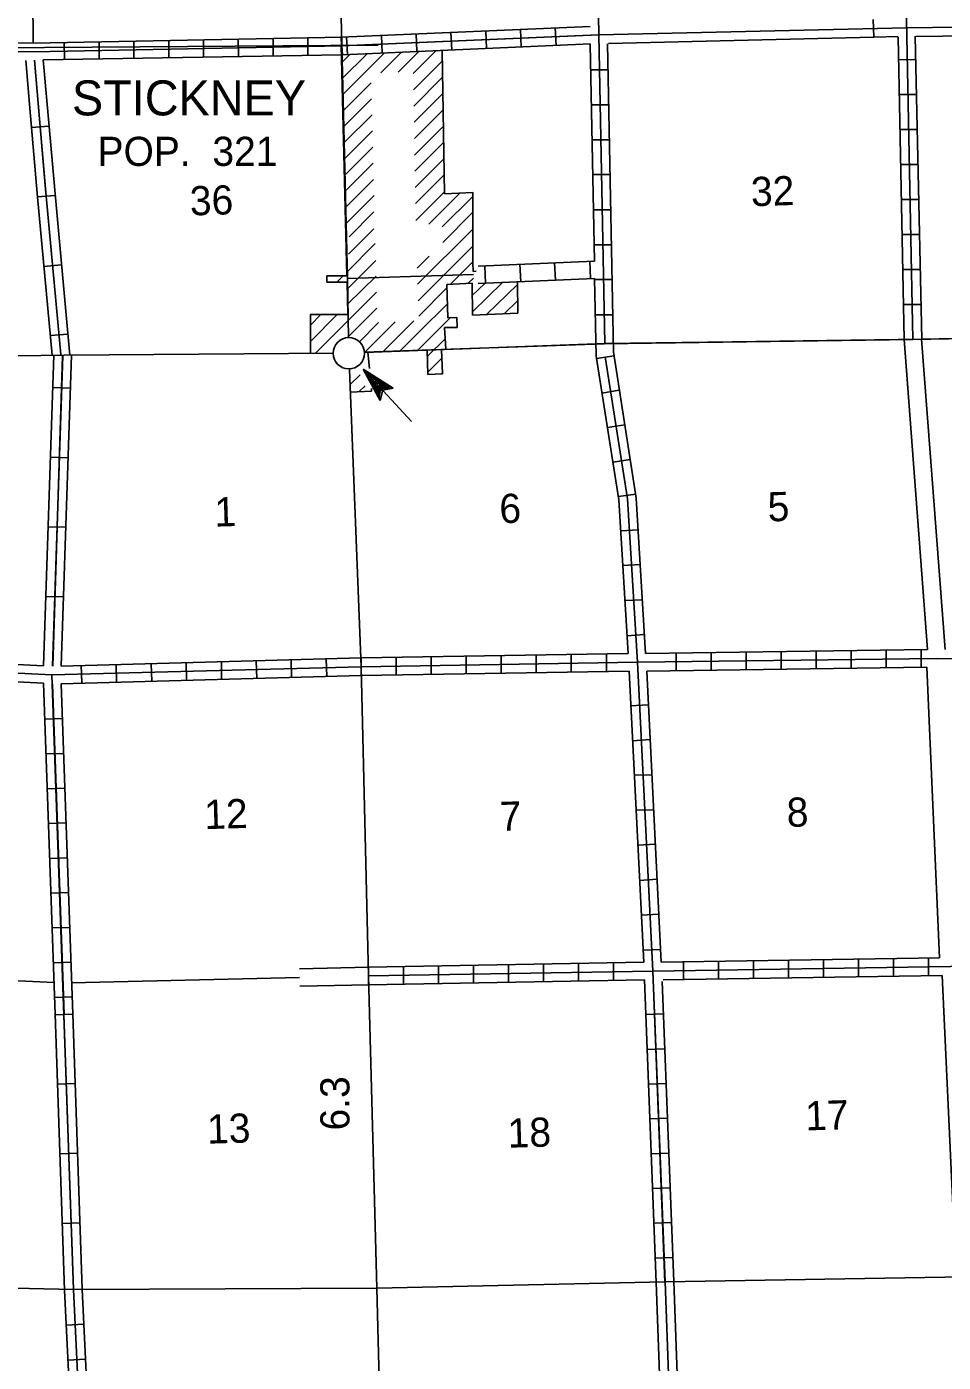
# Model space of a CAD drawing. Extents: x 1557140 to 1961012, y 15613470 to 16163728.
# Drawn here: x 1782978 to 1798691, y 15815995 to 15838886 of the extents above; entities that cross this region are included whole.
import ezdxf

# ---------------------------------------------------------------- set-up
doc = ezdxf.new("R2010")
doc.units = 0
for name, color, linetype in [('L10', 7, 'Continuous'), ('L11', 7, 'Continuous'), ('L13', 7, 'Continuous'), ('L14', 7, 'Continuous'), ('L16', 7, 'Continuous'), ('L28', 7, 'Continuous'), ('L3', 7, 'Continuous'), ('L4', 7, 'Continuous'), ('L8', 7, 'Continuous'), ('L9', 7, 'Continuous')]:
    doc.layers.add(name, color=color, linetype=linetype)

msp = doc.modelspace()

# ---------------------------------------------------------------- linework, layer by layer
at = {"layer": 'L10'}
for points in [[(1798221, 15838717), (1803221, 15838781)], [(1792952, 15838601), (1797501, 15838708)]]:
    msp.add_lwpolyline(points, dxfattribs=at)
at = {"layer": 'L11'}
for p, q in [((1783263, 15838316), (1783329, 15837559)), ((1782963, 15838305), (1783027, 15837559)), ((1798020, 15833527), (1798422, 15828210)), ((1798320, 15833531), (1798722, 15828210)), ((1798411, 15827909), (1798627, 15822925)), ((1787652, 15822739), (1788835, 15822766)), ((1798670, 15822624), (1798913, 15817449)), ((1787659, 15822439), (1788842, 15822466)), ((1793937, 15812799), (1793770, 15817365)), ((1794238, 15812799), (1794071, 15817380))]:
    msp.add_line(p, q, dxfattribs=at)
at = {"layer": 'L13'}
for p, q in [((1782994, 15848934), (1783089, 15838606)), ((1778551, 15822708), (1783448, 15822507)), ((1783738, 15822500), (1787656, 15822589))]:
    msp.add_line(p, q, dxfattribs=at)
at = {"layer": 'L16'}
for p, q in [((1788468, 15834618), (1788367, 15838562)), ((1788382, 15837991), (1788815, 15838424)), ((1788386, 15838278), (1788519, 15838411)), ((1788400, 15837727), (1789111, 15838437)), ((1789051, 15838094), (1789406, 15838450)), ((1789348, 15838109), (1789702, 15838463)), ((1789606, 15838084), (1789998, 15838476)), ((1790099, 15838480), (1790139, 15836019)), ((1789610, 15837805), (1790102, 15838297)), ((1788396, 15837439), (1788883, 15837927)), ((1789615, 15837527), (1790107, 15838019)), ((1788414, 15837175), (1788891, 15837651)), ((1789619, 15837249), (1790111, 15837741)), ((1789624, 15836968), (1790116, 15837460)), ((1788421, 15836899), (1788898, 15837375)), ((1789628, 15836687), (1790116, 15837175)), ((1788417, 15836612), (1788905, 15837100)), ((1788435, 15836347), (1788912, 15836824)), ((1789633, 15836412), (1790125, 15836904)), ((1788427, 15836056), (1788919, 15836548)), ((1789637, 15836131), (1790129, 15836624)), ((1788464, 15835808), (1788926, 15836270)), ((1789642, 15835856), (1790134, 15836348)), ((1789647, 15835562), (1790139, 15836055)), ((1789869, 15835503), (1790406, 15836035)), ((1790139, 15836019), (1790626, 15836047)), ((1790626, 15836047), (1790624, 15834840)), ((1788464, 15835523), (1788933, 15835992)), ((1790102, 15835455), (1790626, 15835977)), ((1788506, 15835285), (1788931, 15835711)), ((1790111, 15835190), (1790626, 15835705)), ((1788495, 15834989), (1788929, 15835423)), ((1789678, 15834472), (1790625, 15835419)), ((1788467, 15834681), (1788954, 15835169)), ((1789688, 15834190), (1790624, 15835126)), ((1788486, 15834401), (1788962, 15834878)), ((1789669, 15834748), (1789876, 15834955)), ((1790245, 15834474), (1790623, 15834852)), ((1790624, 15834840), (1790629, 15834692)), ((1790629, 15834692), (1790685, 15834695)), ((1788121, 15834616), (1788468, 15834618)), ((1788126, 15834508), (1788121, 15834616)), ((1788471, 15834506), (1788126, 15834508)), ((1788293, 15834507), (1788403, 15834617)), ((1788484, 15833953), (1788471, 15834506)), ((1788485, 15834134), (1788969, 15834613)), ((1790613, 15834493), (1790179, 15834470)), ((1790179, 15834470), (1790199, 15833899)), ((1790544, 15834489), (1790635, 15834578)), ((1790621, 15833942), (1790613, 15834493)), ((1790616, 15834277), (1790832, 15834487)), ((1790620, 15833999), (1791135, 15834500)), ((1790862, 15833952), (1791391, 15834468)), ((1791391, 15834511), (1791400, 15833976)), ((1787923, 15833287), (1788976, 15834335)), ((1789698, 15833927), (1790181, 15834410)), ((1791165, 15833966), (1791396, 15834191)), ((1788479, 15833558), (1788983, 15834062)), ((1789707, 15833654), (1790191, 15834134)), ((1791400, 15833976), (1790621, 15833942)), ((1787841, 15833952), (1788484, 15833953)), ((1787841, 15833770), (1788023, 15833952)), ((1787841, 15833490), (1788303, 15833952)), ((1787841, 15833285), (1787841, 15833952)), ((1788682, 15833488), (1789010, 15833816)), ((1788775, 15833308), (1789297, 15833830)), ((1789090, 15833319), (1789617, 15833846)), ((1790009, 15833668), (1790235, 15833894)), ((1790360, 15833733), (1790142, 15833730)), ((1790142, 15833730), (1790164, 15833357)), ((1790199, 15833899), (1790354, 15833902)), ((1790354, 15833902), (1790360, 15833733)), ((1789380, 15833329), (1789707, 15833654)), ((1789681, 15833340), (1790009, 15833668)), ((1789846, 15833232), (1790153, 15833539)), ((1788827, 15833310), (1788854, 15833027)), ((1789857, 15832923), (1789842, 15833345)), ((1790089, 15833354), (1790105, 15832935)), ((1789856, 15832968), (1790095, 15833207)), ((1788520, 15832749), (1788692, 15832921)), ((1790105, 15832935), (1789857, 15832923)), ((1790094, 15832934), (1790104, 15832944)), ((1788891, 15832639), (1788524, 15832622)), ((1788674, 15832629), (1788779, 15832733)), ((1788887, 15832683), (1788891, 15832639))]:
    msp.add_line(p, q, dxfattribs=at)
msp.add_circle((1788500, 15833289), 269, dxfattribs=at)
at = {"layer": 'L28'}
for p, q in [((1788744, 15833015), (1789261, 15832693)), ((1788744, 15833015), (1789039, 15832481)), ((1788744, 15833015), (1789573, 15832122)), ((1788781, 15832967), (1789029, 15832524)), ((1788823, 15832957), (1789219, 15832698)), ((1788828, 15832914), (1789029, 15832550)), ((1788854, 15832914), (1789203, 15832693)), ((1788881, 15832856), (1789039, 15832582)), ((1788913, 15832867), (1789171, 15832682)), ((1788923, 15832825), (1789029, 15832709)), ((1788944, 15832814), (1789140, 15832677)), ((1788923, 15832798), (1789045, 15832613)), ((1788960, 15832782), (1789029, 15832709)), ((1788997, 15832735), (1789055, 15832640)), ((1789018, 15832740), (1789118, 15832677)), ((1789039, 15832481), (1789081, 15832656)), ((1789045, 15832714), (1789087, 15832677)), ((1789045, 15832682), (1789060, 15832650)), ((1789261, 15832693), (1789081, 15832656))]:
    msp.add_line(p, q, dxfattribs=at)
at = {"layer": 'L3'}
for points in [[(1788321, 15841099), (1788379, 15838559), (1788480, 15834572), (1788495, 15833559)], [(1788511, 15833009), (1788712, 15827914), (1788839, 15822618), (1788981, 15817264)], [(1788981, 15817264), (1793923, 15817375), (1799060, 15817460), (1804219, 15817534), (1805058, 15817541)], [(1788981, 15817264), (1789082, 15813225), (1789155, 15812935), (1789414, 15812090), (1790681, 15810057), (1792788, 15806868), (1793110, 15806356)]]:
    msp.add_lwpolyline(points, dxfattribs=at)
at = {"layer": 'L4'}
for p, q in [((1788480, 15834572), (1790639, 15834641)), ((1793035, 15833454), (1798321, 15833531)), ((1798321, 15833531), (1803585, 15833636)), ((1788769, 15833308), (1793035, 15833454)), ((1783781, 15817243), (1788981, 15817264))]:
    msp.add_line(p, q, dxfattribs=at)
for points in [[(1758237, 15833031), (1763395, 15833025), (1768511, 15833115), (1773638, 15833168), (1778411, 15833184), (1783622, 15833258), (1788237, 15833289)], [(1754121, 15817126), (1758163, 15817349), (1763612, 15817185), (1768094, 15817365), (1773179, 15817497), (1778437, 15817365), (1783781, 15817243)]]:
    msp.add_lwpolyline(points, dxfattribs=at)
at = {"layer": 'L8'}
for p, q in [((1792703, 15843976), (1792788, 15838749)), ((1797501, 15838708), (1797489, 15839009)), ((1790251, 15838787), (1790264, 15838489)), ((1790847, 15838813), (1790860, 15838515)), ((1791443, 15838839), (1791456, 15838541)), ((1792039, 15838865), (1792052, 15838567)), ((1778253, 15838497), (1789001, 15838572)), ((1783624, 15838322), (1783622, 15838616)), ((1784221, 15838333), (1784219, 15838628)), ((1784817, 15838343), (1784815, 15838639)), ((1785414, 15838354), (1785412, 15838650)), ((1786010, 15838364), (1786008, 15838662)), ((1786607, 15838375), (1786605, 15838673)), ((1787204, 15838385), (1787201, 15838684)), ((1787800, 15838396), (1787798, 15838696)), ((1788390, 15838406), (1788369, 15838707)), ((1788379, 15838707), (1788379, 15838406)), ((1788463, 15838710), (1788475, 15838412)), ((1789059, 15838736), (1789071, 15838438)), ((1789655, 15838762), (1789668, 15838463)), ((1792635, 15838585), (1792714, 15834870)), ((1792788, 15838749), (1792888, 15833458)), ((1792936, 15838590), (1793039, 15833311)), ((1798221, 15838326), (1797920, 15838316)), ((1792645, 15838147), (1792946, 15838147)), ((1798226, 15837725), (1797931, 15837725)), ((1792661, 15837550), (1792962, 15837550)), ((1792672, 15836948), (1792973, 15836948)), ((1798247, 15837123), (1797946, 15837123)), ((1798253, 15836526), (1797952, 15836526)), ((1792677, 15836352), (1792978, 15836352)), ((1798268, 15835924), (1797973, 15835924)), ((1792698, 15835750), (1792994, 15835750)), ((1792703, 15835148), (1793004, 15835148)), ((1798279, 15835322), (1797978, 15835322)), ((1790845, 15834493), (1790829, 15834789)), ((1791447, 15834514), (1791431, 15834815)), ((1792044, 15834541), (1792028, 15834842)), ((1792645, 15834572), (1792630, 15834868)), ((1798295, 15834725), (1797994, 15834725)), ((1792714, 15834568), (1792739, 15833237)), ((1792719, 15834551), (1793020, 15834551)), ((1798305, 15834124), (1798010, 15834124)), ((1792730, 15833949), (1793031, 15833949)), ((1792879, 15833452), (1798169, 15833528)), ((1798169, 15833528), (1803448, 15833632)), ((1788769, 15833308), (1792879, 15833452)), ((1783425, 15827925), (1783592, 15833244)), ((1792746, 15833200), (1793047, 15833247)), ((1792835, 15832608), (1793136, 15832656)), ((1792936, 15832017), (1793231, 15832064)), ((1793031, 15831425), (1793321, 15831468)), ((1793121, 15830834), (1793422, 15830876)), ((1793163, 15830248), (1793464, 15830264)), ((1793195, 15829651), (1793495, 15829667)), ((1793231, 15829049), (1793527, 15829065)), ((1793268, 15828448), (1793569, 15828469)), ((1786911, 15828015), (1786922, 15827714)), ((1787513, 15828030), (1787519, 15827735)), ((1788110, 15828052), (1788121, 15827751)), ((1788712, 15828067), (1788712, 15827766)), ((1788712, 15827766), (1788712, 15828067)), ((1789314, 15827777), (1789314, 15828073)), ((1789910, 15827782), (1789910, 15828083)), ((1790512, 15827793), (1790512, 15828088)), ((1791114, 15827809), (1791114, 15828110)), ((1791711, 15827814), (1791711, 15828115)), ((1792313, 15827824), (1792313, 15828125)), ((1792915, 15827835), (1792915, 15828131)), ((1794113, 15827851), (1794113, 15828152)), ((1794710, 15827856), (1794710, 15828157)), ((1795312, 15827867), (1795312, 15828168)), ((1795914, 15827872), (1795914, 15828173)), ((1796510, 15827883), (1796510, 15828184)), ((1797112, 15827893), (1797112, 15828189)), ((1797714, 15827898), (1797714, 15828199)), ((1798311, 15827909), (1798311, 15828210)), ((1783913, 15827941), (1783923, 15827640)), ((1784514, 15827956), (1784520, 15827656)), ((1785111, 15827967), (1785122, 15827666)), ((1785713, 15827983), (1785718, 15827682)), ((1786315, 15827999), (1786320, 15827698)), ((1793555, 15822851), (1793305, 15827840)), ((1793855, 15822851), (1793606, 15827840)), ((1783268, 15827634), (1783464, 15821963)), ((1783411, 15827777), (1783781, 15817243)), ((1783419, 15827619), (1783618, 15821958)), ((1783569, 15827624), (1783768, 15821963)), ((1793327, 15827249), (1793627, 15827265)), ((1783291, 15827017), (1783589, 15827028)), ((1793363, 15826647), (1793664, 15826668)), ((1783312, 15826421), (1783610, 15826431)), ((1793395, 15826056), (1793696, 15826066)), ((1783333, 15825825), (1783631, 15825835)), ((1793422, 15825459), (1793722, 15825464)), ((1783354, 15825228), (1783652, 15825239)), ((1793453, 15824857), (1793754, 15824873)), ((1783375, 15824632), (1783673, 15824643)), ((1793485, 15824255), (1793786, 15824276)), ((1783396, 15824036), (1783694, 15824046)), ((1793511, 15823658), (1793812, 15823674)), ((1783417, 15823440), (1783715, 15823450)), ((1793548, 15823057), (1793844, 15823072)), ((1783437, 15822843), (1783736, 15822854)), ((1788839, 15822766), (1793555, 15822851)), ((1788839, 15822465), (1788839, 15822766)), ((1789435, 15822476), (1789435, 15822777)), ((1790037, 15822481), (1790037, 15822782)), ((1790639, 15822497), (1790639, 15822798)), ((1791236, 15822507), (1791236, 15822808)), ((1791838, 15822518), (1791838, 15822814)), ((1792440, 15822523), (1792440, 15822824)), ((1793036, 15822539), (1793036, 15822840)), ((1793855, 15822851), (1798627, 15822925)), ((1794235, 15822560), (1794235, 15822856)), ((1794837, 15822566), (1794837, 15822866)), ((1795438, 15822576), (1795438, 15822872)), ((1796035, 15822581), (1796035, 15822882)), ((1796637, 15822592), (1796637, 15822893)), ((1797239, 15822597), (1797239, 15822898)), ((1797836, 15822608), (1797836, 15822909)), ((1798437, 15822618), (1798437, 15822914)), ((1788839, 15822465), (1793569, 15822551)), ((1793770, 15817365), (1793569, 15822551)), ((1793920, 15817370), (1793719, 15822557)), ((1783458, 15822247), (1783756, 15822258)), ((1793593, 15821955), (1793891, 15821966)), ((1793616, 15821358), (1793914, 15821370)), ((1793639, 15820762), (1793937, 15820774)), ((1793662, 15820166), (1793960, 15820178)), ((1793685, 15819570), (1793983, 15819582)), ((1793708, 15818974), (1794007, 15818985)), ((1793732, 15818378), (1794030, 15818389)), ((1793755, 15817781), (1794053, 15817793)), ((1794113, 15812016), (1793923, 15817375)), ((1783654, 15816631), (1783955, 15816647)), ((1783686, 15816034), (1783986, 15816050))]:
    msp.add_line(p, q, dxfattribs=at)
for points in [[(1798168, 15833527), (1798063, 15838717), (1797962, 15844298), (1797920, 15849198)], [(1788379, 15838559), (1792788, 15838749), (1798063, 15838865), (1803369, 15838934), (1805914, 15838965), (1808628, 15839039), (1811252, 15839097), (1813881, 15839134), (1819161, 15839214)], [(1788369, 15838707), (1792635, 15838891)], [(1778094, 15838490), (1783089, 15838458), (1788379, 15838559)], [(1778237, 15838643), (1783089, 15838606)], [(1783089, 15838606), (1788379, 15838707)], [(1788375, 15838557), (1792641, 15838742)], [(1788390, 15838406), (1792645, 15838590)], [(1797501, 15838708), (1797915, 15838717)], [(1798020, 15833527), (1797915, 15838707)], [(1798321, 15833531), (1798210, 15838717), (1798210, 15838722)], [(1783263, 15838316), (1788379, 15838406)], [(1790718, 15834784), (1792714, 15834870)], [(1790718, 15834483), (1792714, 15834568)], [(1819093, 15834030), (1803437, 15833622), (1798168, 15833527), (1792888, 15833458), (1788770, 15833300)], [(1793585, 15828141), (1793427, 15830808), (1793039, 15833311)], [(1783418, 15827925), (1783595, 15833250)], [(1793290, 15828141), (1793131, 15830776), (1792739, 15833237)], [(1793923, 15817375), (1793712, 15822698), (1793448, 15827993), (1793279, 15830792), (1792894, 15833226)], [(1773036, 15828009), (1778311, 15828030), (1783411, 15827777), (1788712, 15827914)], [(1778495, 15828173), (1783268, 15827930)], [(1783569, 15827925), (1788712, 15828067)], [(1788712, 15827914), (1793448, 15827993), (1798580, 15828057), (1802160, 15828030), (1803812, 15828083), (1805993, 15828115), (1808928, 15828157)], [(1788712, 15828067), (1793290, 15828141)], [(1793585, 15828141), (1798422, 15828210)], [(1778495, 15827872), (1783268, 15827634)], [(1788712, 15827766), (1793305, 15827840)], [(1793606, 15827840), (1798411, 15827909)], [(1783569, 15827624), (1788712, 15827766)], [(1788839, 15822618), (1793712, 15822698), (1798812, 15822777), (1804039, 15822782), (1809187, 15822893), (1812418, 15822935), (1814451, 15822925)], [(1794071, 15817380), (1793870, 15822523)], [(1793886, 15822550), (1798670, 15822624)], [(1783928, 15817248), (1784161, 15812349)], [(1783627, 15817233), (1783865, 15812359)], [(1783781, 15817243), (1784013, 15812343), (1784023, 15806847), (1784113, 15802116)]]:
    msp.add_lwpolyline(points, dxfattribs=at)
at = {"layer": 'L9'}
for p, q in [((1788382, 15838408), (1788369, 15838706)), ((1783113, 15838313), (1783308, 15836031)), ((1783027, 15837559), (1783163, 15835967)), ((1783176, 15837572), (1783313, 15835980)), ((1783329, 15837559), (1783464, 15836021)), ((1783359, 15837182), (1783062, 15837156)), ((1783164, 15835968), (1783461, 15835995)), ((1783461, 15835993), (1783164, 15835968)), ((1783274, 15834779), (1783571, 15834807)), ((1783385, 15833591), (1783682, 15833619)), ((1783724, 15832691), (1783425, 15832701)), ((1783686, 15831499), (1783388, 15831508)), ((1783649, 15830306), (1783351, 15830315)), ((1783611, 15829113), (1783313, 15829123)), ((1783419, 15827619), (1783599, 15822495)), ((1783464, 15821963), (1783627, 15817233)), ((1783468, 15821953), (1783766, 15821963)), ((1783617, 15821958), (1783778, 15817243)), ((1783767, 15821963), (1783928, 15817248)), ((1783509, 15820760), (1783807, 15820771)), ((1783550, 15819568), (1783848, 15819578)), ((1783591, 15818375), (1783889, 15818385))]:
    msp.add_line(p, q, dxfattribs=at)
for points in [[(1788375, 15838557), (1792641, 15838742)], [(1783717, 15833258), (1783464, 15836021)], [(1783415, 15833256), (1783163, 15835967)], [(1783564, 15833270), (1783313, 15835981)], [(1783564, 15833270), (1783313, 15835981)], [(1783268, 15827930), (1783445, 15833255)], [(1783569, 15827925), (1783746, 15833258)]]:
    msp.add_lwpolyline(points, dxfattribs=at)

# ---------------------------------------------------------------- texts
at = {"layer": 'L14'}
for s, p in [('32', (1795401, 15835808)), ('36', (1785782, 15835650)), ('1', (1786204, 15830317)), ('6', (1791088, 15830375)), ('5', (1795687, 15830406)), ('12', (1786030, 15825132)), ('7', (1791093, 15825100)), ('8', (1796014, 15825169)), ('17', (1796331, 15819968)), ('13', (1786077, 15819741)), ('18', (1791230, 15819672))]:
    msp.add_text(s, height=500, rotation=1.7657, dxfattribs=at).set_placement(p)
at = {"layer": 'L16'}
for s, height, p in [('STICKNEY', 600, (1783754, 15837366)), ('POP.  321', 500, (1784192, 15836500))]:
    msp.add_text(s, height=height, rotation=360, dxfattribs=at).set_placement(p)
at = {"layer": 'L28'}
msp.add_text('6.3', height=500, rotation=90, dxfattribs=at).set_placement((1788511, 15819968))

doc.saveas('drawing.dxf')
